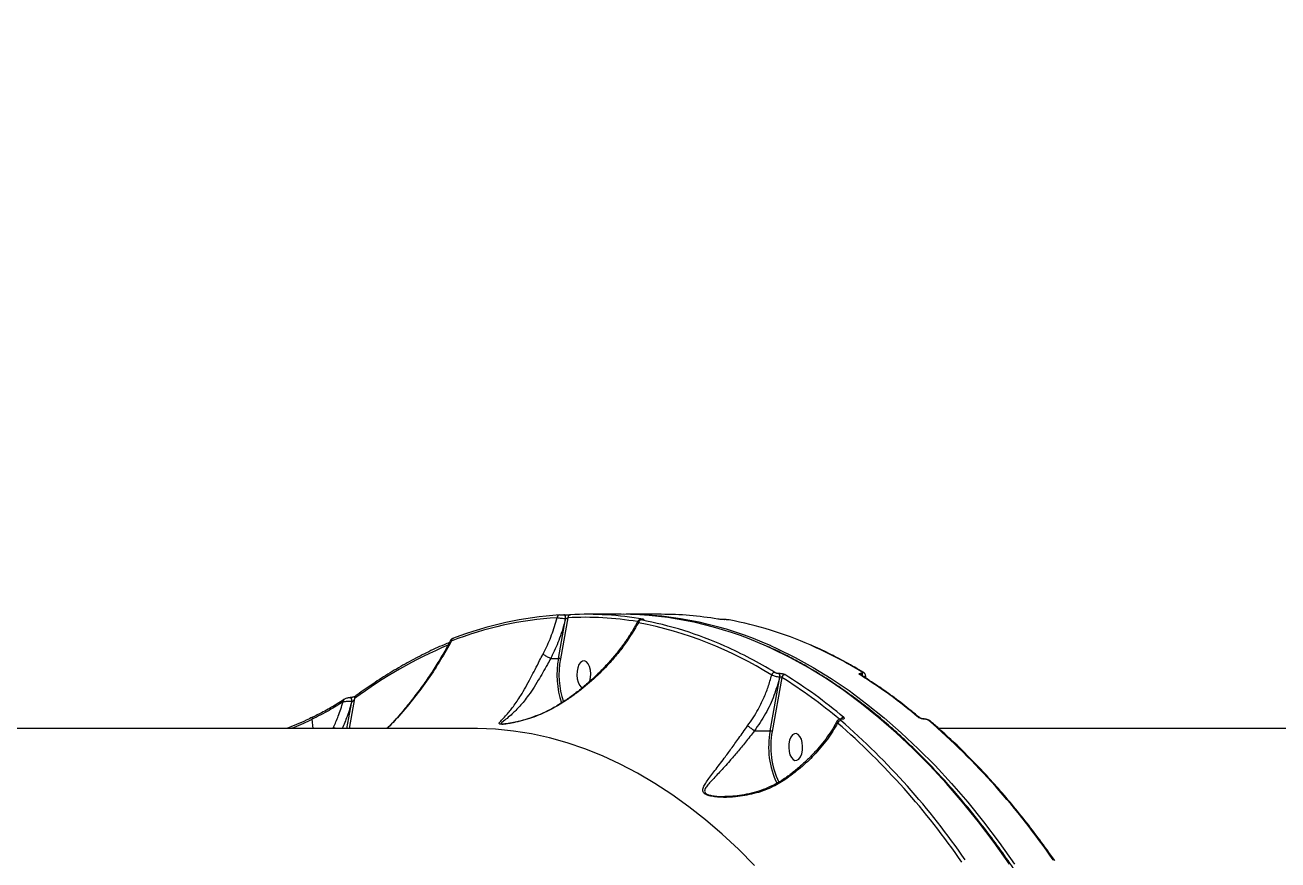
# Model space of a CAD drawing. Header units: millimetres. Extents: x -8327 to 9087, y -6583 to 5996.
# Drawn here: x 4711.9 to 5128.6, y 566.2 to 843.9 of the extents above; entities that cross this region are included whole.
import ezdxf

# ---------------------------------------------------------------- set-up
doc = ezdxf.new("R2010")
doc.units = ezdxf.units.MM
doc.layers.add('DIKOM_ОБЪЕКТ', color=7, linetype='Continuous')
doc.layers.add('DIKOM_РАЗМЕР_ОБЪЕКТА', color=7, linetype='Continuous')
doc.styles.add('style1', font='arial.ttf', dxfattribs={"width": 0.8})
doc.dimstyles.new('1-50', dxfattribs={"dimtxt": 300, "dimasz": 200, "dimexe": 100, "dimexo": 0, "dimgap": 100, "dimtad": 1, "dimtxsty": 'style1', "dimcen": 200, "dimclrd": 7, "dimclre": 7, "dimclrt": 7, "dimadec": 1, "dimazin": 2, "dimtfac": 1, "dimtmove": 0, "dimatfit": 2, "dimfxl": 0, "dimlwd": 25, "dimlwe": 18, "dimarcsym": 0})

# ---------------------------------------------------------------- blocks, each defined once
blk = doc.blocks.new('*D9')
at = {"layer": 'Defpoints', "color": 0, "transparency": 16777216}
for p in [(7087.37, 843.9), (-4957.59, 227.93), (7087.37, -4838.64)]:
    blk.add_point(p, dxfattribs=at)
at = {"layer": 'DIKOM_РАЗМЕР_ОБЪЕКТА', "color": 7, "lineweight": 18, "transparency": 16777216}
for p, q in [((7087.37, 843.9), (7087.37, -4938.64)), ((-4957.59, 227.93), (-4957.59, -4938.64))]:
    blk.add_line(p, q, dxfattribs=at)
at = {"layer": 'DIKOM_РАЗМЕР_ОБЪЕКТА', "color": 7, "lineweight": 25, "transparency": 16777216}
blk.add_line((-4757.59, -4838.64), (6887.37, -4838.64), dxfattribs=at)
at = {"layer": 'DIKOM_РАЗМЕР_ОБЪЕКТА', "color": 7, "transparency": 16777216}
for points in [[(-4757.59, -4805.31), (-4757.59, -4871.97), (-4957.59, -4838.64)], [(6887.37, -4805.31), (6887.37, -4871.97), (7087.37, -4838.64)]]:
    blk.add_solid(points, dxfattribs=at)
at = {"layer": 'DIKOM_РАЗМЕР_ОБЪЕКТА', "color": 7, "transparency": 16777216, "insert": (4098.94, -4585.47), "char_height": 300, "attachment_point": 5, "style": 'style1'}
blk.add_mtext('12040', dxfattribs=at)

msp = doc.modelspace()

# ---------------------------------------------------------------- linework, layer by layer
at = {"layer": 'DIKOM_ОБЪЕКТ', "color": 7, "linetype": 'Continuous', "lineweight": 15}
for p, q in [((4889.254, 633.281), (4891.661, 646.425)), ((4892.432, 646.803), (4889.926, 633.116)), ((4891.147, 647.76), (4891.133, 647.76)), ((4891.176, 647.76), (4891.147, 647.76)), ((4891.176, 647.76), (4891.161, 647.76)), ((4891.661, 646.425), (4891.633, 646.425)), ((4910.15, 647.928), (4898.578, 647.928)), ((4923.436, 647.928), (4911.864, 647.928)), ((4917.042, 646.17), (4916.954, 646.17)), ((4916.954, 646.17), (4917.001, 646.166)), ((4917.089, 646.166), (4917.001, 646.166)), ((4917.042, 646.17), (4917.089, 646.166)), ((4944.56, 646.17), (4944.472, 646.17)), ((4944.472, 646.17), (4944.519, 646.166)), ((4944.607, 646.166), (4944.519, 646.166)), ((4944.56, 646.17), (4944.607, 646.166)), ((4886.721, 633.281), (4886.715, 633.282)), ((4886.721, 633.281), (4889.254, 633.281)), ((4959.715, 609.158), (4962.941, 627.04)), ((4963.62, 626.915), (4960.387, 608.994)), ((4962.564, 628.324), (4962.611, 628.324)), ((4962.941, 627.04), (4962.894, 627.04)), ((4989.866, 627.762), (4989.868, 627.761)), ((4990.04, 628.324), (4990.087, 628.324)), ((4991.432, 626.741), (4991.488, 627.409)), ((4817.903, 619.559), (4817.923, 619.572)), ((4818.935, 609.928), (4820.595, 618.874)), ((4821.49, 619.916), (4819.638, 609.928)), ((4820.11, 620.213), (4820.036, 620.213)), ((4820.595, 618.874), (4820.52, 618.874)), ((4807.72, 609.928), (4807.348, 613.014)), ((4807.531, 613.699), (4807.543, 613.706)), ((4983.408, 613.122), (4983.339, 613.122)), ((4983.613, 613.039), (4983.545, 613.039)), ((5010.906, 613.122), (5010.837, 613.122)), ((5011.111, 613.039), (5011.043, 613.039)), ((4861.334, 609.928), (4599.226, 609.928)), ((4801.112, 610.813), (4798.976, 609.928)), ((4814.269, 609.928), (4814.485, 610.401)), ((4954.474, 609.158), (4959.715, 609.158)), ((5277.918, 609.928), (5015.809, 609.928))]:
    msp.add_line(p, q, dxfattribs=at)
at = {"layer": 'DIKOM_ОБЪЕКТ', "color": 7, "linetype": 'Continuous', "lineweight": 15, "flags": 128}
for points in [[(4891.633, 646.425), (4891.66, 646.661), (4891.657, 646.903), (4891.625, 647.137), (4891.564, 647.348), (4891.479, 647.525), (4891.375, 647.658), (4891.257, 647.737), (4891.147, 647.76)], [(4891.661, 646.425), (4891.688, 646.661), (4891.685, 646.903), (4891.653, 647.137), (4891.592, 647.348), (4891.507, 647.525), (4891.403, 647.658), (4891.285, 647.737), (4891.176, 647.76)], [(4854.174, 639.907), (4854.265, 639.934), (4854.423, 639.951)], [(5039.279, 564.887), (5034.189, 572.02), (5028.994, 578.864), (5023.699, 585.412), (5018.308, 591.659), (5012.826, 597.6), (5007.258, 603.229), (5001.608, 608.542), (4995.881, 613.535), (4990.082, 618.203), (4984.215, 622.542), (4978.286, 626.549), (4972.3, 630.22), (4966.261, 633.552), (4960.176, 636.543), (4958.475, 637.314)], [(4959.991, 637.402), (4961.89, 636.543), (4967.976, 633.552), (4974.014, 630.22), (4980.001, 626.549), (4985.93, 622.542), (4991.796, 618.203), (4997.595, 613.535), (5003.322, 608.542), (5008.973, 603.229), (5014.541, 597.6), (5020.022, 591.659), (5025.413, 585.412), (5030.708, 578.864), (5035.903, 572.02), (5040.993, 564.887)], [(4899.728, 625.678), (4899.973, 626.868), (4900.036, 628.143), (4899.911, 629.4), (4899.609, 630.539), (4899.154, 631.466), (4898.583, 632.106), (4897.941, 632.408), (4897.282, 632.347), (4896.659, 631.928), (4896.122, 631.185), (4895.714, 630.179), (4895.469, 628.989), (4895.406, 627.714), (4895.531, 626.457), (4895.833, 625.318), (4896.289, 624.391), (4896.86, 623.751), (4897.338, 623.49)], [(4820.52, 618.874), (4820.55, 619.153), (4820.538, 619.436), (4820.485, 619.702), (4820.396, 619.927), (4820.278, 620.096), (4820.14, 620.192), (4820.029, 620.213)], [(4820.595, 618.874), (4820.624, 619.153), (4820.613, 619.436), (4820.56, 619.702), (4820.471, 619.927), (4820.353, 620.096), (4820.215, 620.192), (4820.112, 620.213)], [(4954.465, 564.421), (4949.136, 569.78), (4943.725, 574.82), (4938.238, 579.537), (4932.679, 583.927), (4927.054, 587.986), (4921.368, 591.711), (4915.626, 595.096), (4909.834, 598.14), (4903.996, 600.84), (4898.118, 603.193), (4892.207, 605.196), (4886.266, 606.849), (4880.303, 608.149), (4874.322, 609.095), (4868.328, 609.687), (4862.329, 609.924), (4861.334, 609.928)], [(4970.19, 601.556), (4970.435, 602.745), (4970.497, 604.02), (4970.373, 605.277), (4970.07, 606.416), (4969.615, 607.343), (4969.044, 607.983), (4968.403, 608.285), (4967.744, 608.224), (4967.121, 607.805), (4966.583, 607.062), (4966.175, 606.056), (4965.93, 604.866), (4965.867, 603.591), (4965.992, 602.334), (4966.295, 601.195), (4966.75, 600.268), (4967.321, 599.628), (4967.962, 599.326), (4968.621, 599.387), (4969.245, 599.806), (4969.782, 600.549), (4970.19, 601.556)]]:
    msp.add_lwpolyline(points, dxfattribs=at)
at = {"layer": 'DIKOM_ОБЪЕКТ', "color": 7, "linetype": 'Continuous', "lineweight": 15}
for centre, radius, start, end in [((4896.293, 529.373), 117.664, 93.62991, 111.24311), ((4897.149, 530.046), 117.918, 93.62951, 111.24359), ((4889.75, 646.823), 0.907, 94.19442, 181.39193), ((4893.351, 646.882), 0.923, 94.66737, 184.95431), ((4897.716, 535.11), 111.818, 80.80337, 92.7084), ((4898.572, 535.787), 112.14, 80.32376, 92.70689), ((4909.561, 529.937), 117.992, 65.50885, 89.71408), ((4911.243, 529.757), 118.169, 65.63628, 90.11432), ((4916.865, 645.081), 0.978, 94.52249, 176.91658), ((4893.983, 524.263), 123.909, 65.84999, 79.39455), ((4917.441, 645.493), 0.839, 91.36719, 127.05245), ((4923.41, 535.618), 112.31, 80.32787, 89.98635), ((4923.414, 524.899), 123.25, 66.26737, 79.4243), ((4891.157, 516.933), 130.564, 58.06988, 79.08135), ((4910.815, 499.516), 149.916, 112.89664, 126.57167), ((4854.495, 639.132), 0.839, 112.4976, 186.16644), ((4915.614, 506.488), 143.244, 58.50177, 66.37524), ((4886.317, 506.407), 143.339, 58.50136, 65.97393), ((4918.563, 627.965), 29.788, 169.72024, 198.62983), ((4917.808, 627.922), 28.362, 169.44651, 198.7128), ((4961.289, 627.53), 1.099, 94.22037, 168.8744), ((4961.601, 627.391), 1.34, 344.79703, 44.08885), ((4961.649, 627.392), 1.339, 344.76334, 44.10258), ((4964.719, 626.761), 1.109, 94.35151, 172.02042), ((4872.106, 480.679), 172.51, 50.11049, 57.96179), ((4872.792, 481.118), 173.119, 49.96419, 57.95964), ((4897.664, 481.138), 173.095, 49.96363, 57.96019), ((4989.5, 627.173), 0.694, 58.35167, 90.58112), ((4989.285, 627.5), 1.117, 355.66331, 47.48232), ((4989.324, 627.493), 1.128, 354.51954, 47.4012), ((4990.461, 627.93), 0.696, 58.81092, 90.5214), ((4818.365, 618.979), 0.741, 128.54619, 191.64716), ((4822.248, 620.113), 0.783, 128.88191, 194.60675), ((4807.942, 613.223), 0.629, 130.73233, 199.38002), ((4983.266, 611.464), 1.166, 93.75777, 164.34635), ((4822.324, 427.473), 245.276, 34.45514, 49.01535), ((4984.212, 612.546), 1.121, 92.98995, 149.18278), ((4983.332, 612.807), 0.315, 47.37337, 87.92591), ((4983.4, 612.807), 0.315, 47.35979, 88.70621), ((5009.025, 612.996), 0.67, 49.94949, 91.13667), ((5010.83, 612.808), 0.314, 47.35496, 88.84866), ((5010.898, 612.807), 0.315, 47.38876, 88.10009), ((4851.57, 427.473), 245.276, 34.45514, 49.01535), ((5012.45, 611.96), 0.668, 50.21063, 91.2203), ((4986.864, 603.804), 27.671, 168.84278, 205.95998), ((4986.723, 603.804), 26.842, 168.84978, 205.91281), ((4821.632, 427.031), 244.736, 34.4552, 49.01533), ((5053.856, 565.641), 0.6, 37.78965, 93.72609)]:
    msp.add_arc(centre, radius, start, end, dxfattribs=at)
for points, knots in [([(4884.137, 634.683), (4884.31, 635.015), (4885.396, 637.093), (4887.188, 641.104), (4888.285, 644.877), (4888.844, 646.801)], [0, 0, 0, 0, 0.0849919, 0.5334672, 1, 1, 1, 1]), ([(4891.633, 646.425), (4891.039, 644.258), (4889.912, 640.148), (4888.011, 635.802), (4886.897, 633.625), (4886.721, 633.281)], [0, 0, 0, 0, 0.4843406, 0.9185263, 1, 1, 1, 1]), ([(4891.633, 646.425), (4891.544, 646.429), (4891.251, 646.44), (4890.669, 646.486), (4889.945, 646.574), (4889.278, 646.686), (4888.988, 646.762), (4888.844, 646.801)], [0, 0, 0, 0, 0.0942818, 0.3122704, 0.5411618, 0.771407, 1, 1, 1, 1]), ([(4889.684, 647.727), (4889.762, 647.731), (4889.918, 647.739), (4890.265, 647.749), (4890.639, 647.756), (4890.939, 647.759), (4891.088, 647.76), (4891.133, 647.76)], [0, 0, 0, 0, 0.2335915, 0.4673685, 0.6955667, 0.9087177, 1, 1, 1, 1]), ([(4891.161, 647.76), (4891.228, 647.76), (4891.445, 647.76), (4891.88, 647.765), (4892.426, 647.775), (4892.934, 647.788), (4893.162, 647.798), (4893.276, 647.802)], [0, 0, 0, 0, 0.0930998, 0.3039028, 0.5301969, 0.765178, 1, 1, 1, 1]), ([(4892.432, 646.803), (4892.387, 646.758), (4892.298, 646.672), (4892.115, 646.557), (4891.936, 646.476), (4891.805, 646.441), (4891.722, 646.427), (4891.683, 646.426), (4891.661, 646.425)], [0, 0, 0, 0, 0.2685392, 0.5229588, 0.7425485, 0.8690026, 0.9242928, 1, 1, 1, 1]), ([(4916.957, 646.17), (4916.942, 646.17), (4916.796, 646.172), (4916.601, 646.162), (4916.372, 646.135), (4916.128, 646.057), (4915.9, 645.916), (4915.727, 645.754), (4915.677, 645.623), (4915.665, 645.593)], [0, 0, 0, 0, 0.0278178, 0.2711329, 0.4682767, 0.6030851, 0.7573169, 0.9431663, 1, 1, 1, 1]), ([(4917.001, 646.166), (4916.925, 646.165), (4916.773, 646.163), (4916.634, 646.149), (4916.571, 646.129), (4916.599, 646.099), (4916.696, 646.073), (4916.776, 646.058), (4916.788, 646.056)], [0, 0, 0, 0, 0.1673869, 0.3344621, 0.5091824, 0.7130711, 0.9577523, 1, 1, 1, 1]), ([(4917.429, 646.184), (4917.429, 646.184), (4917.439, 646.186), (4917.4, 646.181), (4917.31, 646.175), (4917.15, 646.169), (4916.998, 646.171), (4916.939, 646.172)], [0, 0, 0, 0, 0.0030238, 0.1908248, 0.4378834, 0.7828578, 1, 1, 1, 1]), ([(4917.421, 646.332), (4917.438, 646.329), (4917.565, 646.307), (4917.716, 646.269), (4917.757, 646.224), (4917.654, 646.192), (4917.439, 646.17), (4917.206, 646.167), (4917.089, 646.166)], [0, 0, 0, 0, 0.0392208, 0.2872101, 0.4951823, 0.6709639, 0.8352273, 1, 1, 1, 1]), ([(4944.519, 646.166), (4944.457, 646.166), (4944.243, 646.167), (4943.819, 646.183), (4943.272, 646.217), (4942.707, 646.269), (4942.43, 646.31), (4942.279, 646.332)], [0, 0, 0, 0, 0.07959882, 0.27564731, 0.47074839, 0.71052488, 1, 1, 1, 1]), ([(4946.034, 646.056), (4945.933, 646.072), (4945.754, 646.1), (4945.392, 646.134), (4945.051, 646.156), (4944.785, 646.165), (4944.648, 646.166), (4944.607, 646.166)], [0, 0, 0, 0, 0.3025221, 0.5346924, 0.7254079, 0.9171099, 1, 1, 1, 1]), ([(4915.662, 645.596), (4915.575, 645.421), (4914.955, 644.165), (4913.547, 641.831), (4911.43, 638.61), (4909.039, 635.421), (4906.419, 632.282), (4903.598, 629.247), (4900.618, 626.363), (4897.536, 623.673), (4894.373, 621.205), (4891.448, 619.133), (4889.53, 617.97), (4888.731, 617.485)], [0, 0, 0, 0, 0.0168052, 0.1206193, 0.2249349, 0.3297328, 0.4349782, 0.5404508, 0.6430319, 0.7429616, 0.8397611, 0.9332301, 1, 1, 1, 1]), ([(4915.888, 645.133), (4914.541, 642.844), (4912.503, 639.383), (4909.029, 634.875), (4905.592, 630.883), (4901.103, 626.398), (4896.288, 622.416), (4892.117, 619.439), (4889.894, 618.07), (4888.782, 617.386)], [0, 0, 0, 0, 0.2227139, 0.3367321, 0.4507458, 0.6310005, 0.8132754, 0.9066457, 1, 1, 1, 1]), ([(4915.888, 645.133), (4915.87, 645.148), (4915.745, 645.251), (4915.608, 645.421), (4915.645, 645.542), (4915.661, 645.596)], [0, 0, 0, 0, 0.087785, 0.6019024, 1, 1, 1, 1]), ([(4853.006, 638.552), (4852.415, 638.307), (4849.882, 637.258), (4845.435, 635.187), (4839.682, 632.219), (4833.975, 628.937), (4828.416, 625.417), (4824.353, 622.615), (4822.175, 621.028), (4821.756, 620.722)], [0, 0, 0, 0, 0.055628, 0.2380814, 0.4205767, 0.6031253, 0.7857231, 0.9588044, 1, 1, 1, 1]), ([(4853.661, 639.042), (4852.504, 636.941), (4850.189, 632.741), (4846.055, 626.451), (4841.421, 620.209), (4836.878, 614.64), (4833.605, 611.297), (4832.265, 609.928)], [0, 0, 0, 0, 0.2104833, 0.4209732, 0.6359989, 0.8510034, 1, 1, 1, 1]), ([(4853.356, 639.234), (4853.032, 638.593), (4851.981, 636.509), (4849.913, 632.96), (4847.155, 628.571), (4844.083, 624.123), (4840.869, 619.818), (4837.458, 615.627), (4834.643, 612.373), (4832.81, 610.482), (4832.273, 609.928)], [0, 0, 0, 0, 0.0637987, 0.207434, 0.3543203, 0.5044114, 0.6577045, 0.7946527, 0.9398171, 1, 1, 1, 1]), ([(4853.661, 639.042), (4853.528, 639.086), (4853.305, 639.16), (4853.336, 639.215), (4853.349, 639.237)], [0, 0, 0, 0, 0.5933803, 1, 1, 1, 1]), ([(4854.182, 639.892), (4854.077, 639.857), (4853.877, 639.79), (4853.63, 639.625), (4853.416, 639.434), (4853.35, 639.284), (4853.331, 639.241)], [0, 0, 0, 0, 0.3370259, 0.6423404, 0.8968707, 1, 1, 1, 1]), ([(4990.821, 628.526), (4989.822, 629.126), (4986.927, 630.866), (4982.098, 633.501), (4977.254, 635.934), (4974.308, 637.197), (4973.3, 637.629)], [0, 0, 0, 0, 0.1730533, 0.501295, 0.8294798, 1, 1, 1, 1]), ([(4888.782, 617.386), (4886.972, 616.416), (4883.304, 614.451), (4878.313, 612.806), (4874.75, 611.95), (4872.716, 611.581), (4871.307, 611.391), (4870.224, 611.333), (4869.568, 611.444), (4869.553, 611.683), (4869.82, 612.162), (4870.605, 612.965), (4872.213, 614.665), (4874.287, 617.19), (4876.439, 620.363), (4878.403, 623.684), (4879.995, 626.615), (4881.545, 629.617), (4882.889, 632.276), (4883.768, 633.972), (4884.137, 634.683)], [0, 0, 0, 0, 0.0952096, 0.192955, 0.2447985, 0.2710693, 0.2981694, 0.3242881, 0.350387, 0.3910745, 0.4019404, 0.4719618, 0.5438084, 0.6393955, 0.7378513, 0.7988535, 0.8613646, 0.911374, 0.962837, 1, 1, 1, 1]), ([(4884.137, 634.683), (4884.149, 634.675), (4884.242, 634.607), (4884.493, 634.442), (4884.981, 634.155), (4885.567, 633.837), (4886.18, 633.527), (4886.536, 633.364), (4886.715, 633.282)], [0, 0, 0, 0, 0.0259485, 0.2095774, 0.4071903, 0.604783, 0.8023582, 1, 1, 1, 1]), ([(5126.95, 228.93), (5126.943, 230.95), (5126.923, 236.81), (5126.765, 246.505), (5126.423, 258.003), (5125.916, 269.48), (5125.247, 280.925), (5124.417, 292.33), (5123.427, 303.687), (5122.275, 314.986), (5120.965, 326.221), (5119.496, 337.382), (5117.869, 348.46), (5116.087, 359.448), (5114.15, 370.337), (5112.06, 381.119), (5109.818, 391.787), (5107.426, 402.331), (5104.886, 412.744), (5102.199, 423.018), (5099.368, 433.146), (5096.394, 443.12), (5093.281, 452.932), (5090.029, 462.575), (5086.642, 472.042), (5083.123, 481.325), (5079.473, 490.418), (5075.695, 499.314), (5071.793, 508.007), (5067.769, 516.488), (5063.626, 524.753), (5059.367, 532.796), (5054.996, 540.609), (5050.515, 548.187), (5045.928, 555.524), (5041.238, 562.615), (5036.449, 569.455), (5031.565, 576.037), (5026.588, 582.358), (5021.523, 588.413), (5016.374, 594.196), (5011.144, 599.703), (5005.837, 604.93), (5000.457, 609.874), (4995.009, 614.529), (4989.496, 618.894), (4983.923, 622.963), (4978.294, 626.734), (4972.614, 630.209), (4966.885, 633.361), (4962.266, 635.7), (4959.545, 636.877), (4958.763, 637.215)], [0, 0, 0, 0, 0.010755, 0.031188, 0.0516215, 0.072055, 0.0924886, 0.1129222, 0.1333561, 0.15379, 0.1742241, 0.1946586, 0.2150931, 0.2355279, 0.2559631, 0.2763985, 0.2968344, 0.3172704, 0.337707, 0.358144, 0.3785814, 0.3990193, 0.4194576, 0.4398964, 0.460336, 0.4807759, 0.5012165, 0.5216576, 0.5420995, 0.5625418, 0.5829848, 0.6034283, 0.6238724, 0.644317, 0.6647621, 0.6852074, 0.705653, 0.7260987, 0.7465444, 0.7669897, 0.7874344, 0.807878, 0.8283206, 0.8487614, 0.8692003, 0.8896364, 0.9100692, 0.9304985, 0.9509233, 0.9713432, 0.9917581, 1, 1, 1, 1]), ([(4886.715, 633.282), (4886.715, 633.282), (4886.34, 632.626), (4885.474, 631.024), (4884.086, 628.547), (4882.462, 625.743), (4880.732, 622.995), (4878.575, 619.9), (4876.107, 616.921), (4873.729, 614.561), (4871.718, 612.953), (4870.738, 612.195), (4870.271, 611.737), (4870.207, 611.528), (4870.487, 611.412), (4870.851, 611.433), (4870.89, 611.436)], [0, 0, 0, 0, 0.000034, 0.0533977, 0.1277332, 0.2021483, 0.294123, 0.3862185, 0.5316558, 0.6773058, 0.7825133, 0.8873225, 0.9029874, 0.9602936, 0.9957531, 1, 1, 1, 1]), ([(4889.926, 633.116), (4889.919, 633.121), (4889.9, 633.133), (4889.843, 633.163), (4889.736, 633.205), (4889.577, 633.247), (4889.407, 633.276), (4889.305, 633.279), (4889.254, 633.281)], [0, 0, 0, 0, 0.053669, 0.1413774, 0.3560057, 0.5706009, 0.7852355, 1, 1, 1, 1]), ([(4952.195, 610.809), (4953.421, 612.606), (4955.416, 615.533), (4957.568, 619.933), (4959.113, 623.763), (4959.84, 626.399), (4960.211, 627.742)], [0, 0, 0, 0, 0.3422207, 0.5572692, 0.7746066, 1, 1, 1, 1]), ([(4962.894, 627.04), (4962.307, 624.995), (4961.116, 620.855), (4958.281, 614.786), (4955.751, 611.046), (4954.474, 609.158)], [0, 0, 0, 0, 0.3257273, 0.659677, 1, 1, 1, 1]), ([(4962.894, 627.04), (4962.763, 627.048), (4962.433, 627.068), (4961.835, 627.164), (4961.181, 627.325), (4960.596, 627.526), (4960.339, 627.67), (4960.211, 627.742)], [0, 0, 0, 0, 0.14242854, 0.35729219, 0.57172478, 0.78580521, 1, 1, 1, 1]), ([(4961.208, 628.626), (4961.273, 628.592), (4961.403, 628.525), (4961.699, 628.434), (4962.029, 628.365), (4962.331, 628.329), (4962.497, 628.325), (4962.564, 628.324)], [0, 0, 0, 0, 0.2143282, 0.4284605, 0.6428781, 0.8577712, 1, 1, 1, 1]), ([(4962.611, 628.324), (4962.709, 628.321), (4962.957, 628.316), (4963.407, 628.261), (4963.9, 628.158), (4964.343, 628.021), (4964.538, 627.918), (4964.635, 627.867)], [0, 0, 0, 0, 0.140766, 0.3552354, 0.5699917, 0.7849228, 1, 1, 1, 1]), ([(4963.62, 626.915), (4963.587, 626.929), (4963.522, 626.957), (4963.373, 626.995), (4963.207, 627.023), (4963.057, 627.037), (4962.974, 627.039), (4962.941, 627.04)], [0, 0, 0, 0, 0.215056, 0.4300153, 0.6448521, 0.8591518, 1, 1, 1, 1]), ([(4989.493, 627.867), (4989.424, 627.918), (4989.287, 628.021), (4989.287, 628.158), (4989.446, 628.261), (4989.719, 628.316), (4989.949, 628.321), (4990.04, 628.324)], [0, 0, 0, 0, 0.2150183, 0.4299235, 0.6446793, 0.8592731, 1, 1, 1, 1]), ([(5009.449, 613.514), (5008.488, 614.309), (5005.701, 616.612), (5001.039, 620.196), (4995.475, 624.176), (4991.726, 626.573), (4989.864, 627.763)], [0, 0, 0, 0, 0.14988804, 0.4344465, 0.71897207, 1, 1, 1, 1]), ([(4990.087, 628.324), (4990.149, 628.325), (4990.303, 628.329), (4990.486, 628.365), (4990.592, 628.434), (4990.593, 628.525), (4990.501, 628.592), (4990.455, 628.626)], [0, 0, 0, 0, 0.1422028, 0.3570526, 0.5715231, 0.785637, 1, 1, 1, 1]), ([(4991.404, 627.404), (4991.416, 627.498), (4991.442, 627.71), (4991.328, 628.016), (4991.142, 628.28), (4990.966, 628.439), (4990.851, 628.502), (4990.818, 628.52)], [0, 0, 0, 0, 0.1990325, 0.4515354, 0.680401, 0.9105014, 1, 1, 1, 1]), ([(4991.398, 627.415), (4991.403, 627.387), (4991.419, 627.292), (4991.247, 627.173), (4990.993, 627.12), (4990.886, 627.097)], [0, 0, 0, 0, 0.1964816, 0.6593804, 1, 1, 1, 1]), ([(4817.639, 618.83), (4816.164, 617.88), (4813.175, 615.957), (4809.307, 614.003), (4807.348, 613.014)], [0, 0, 0, 0, 0.4937624, 1, 1, 1, 1]), ([(4817.907, 619.553), (4817.907, 619.552), (4817.217, 619.073), (4815.687, 618.118), (4813.92, 617.047), (4812.833, 616.46), (4812.653, 616.362)], [0, 0, 0, 0, 0.0004715, 0.4546725, 0.9097265, 1, 1, 1, 1]), ([(4814.485, 610.401), (4815.031, 611.607), (4816.281, 614.369), (4817.15, 617.222), (4817.639, 618.83)], [0, 0, 0, 0, 0.4365633, 1, 1, 1, 1]), ([(4820.52, 618.874), (4820.064, 617.238), (4819.219, 614.209), (4817.928, 611.277), (4817.335, 609.928)], [0, 0, 0, 0, 0.5400387, 1, 1, 1, 1]), ([(4820.52, 618.874), (4820.326, 618.881), (4819.939, 618.894), (4819.271, 618.895), (4818.612, 618.885), (4818.036, 618.863), (4817.764, 618.84), (4817.639, 618.83)], [0, 0, 0, 0, 0.1950618, 0.3898735, 0.5933915, 0.8139856, 1, 1, 1, 1]), ([(4819.33, 620.127), (4819.181, 620.093), (4818.82, 620.011), (4818.332, 619.824), (4818.061, 619.641), (4817.934, 619.556)], [0, 0, 0, 0, 0.274797, 0.6627843, 1, 1, 1, 1]), ([(4820.029, 620.205), (4819.839, 620.202), (4819.605, 620.199), (4819.373, 620.138), (4819.33, 620.127)], [0, 0, 0, 0, 0.8133233, 1, 1, 1, 1]), ([(4820.594, 620.272), (4820.571, 620.267), (4820.47, 620.243), (4820.308, 620.223), (4820.163, 620.212), (4820.12, 620.214), (4820.114, 620.214)], [0, 0, 0, 0, 0.13202, 0.5878489, 0.9381875, 1, 1, 1, 1]), ([(4821.751, 620.719), (4821.748, 620.717), (4821.729, 620.701), (4821.565, 620.598), (4821.273, 620.466), (4820.912, 620.34), (4820.677, 620.29), (4820.594, 620.272)], [0, 0, 0, 0, 0.03019831, 0.26095963, 0.57407855, 0.84796124, 1, 1, 1, 1]), ([(4821.49, 619.916), (4821.438, 619.808), (4821.327, 619.581), (4821.124, 619.278), (4820.92, 619.047), (4820.765, 618.929), (4820.662, 618.881), (4820.617, 618.877), (4820.595, 618.874)], [0, 0, 0, 0, 0.2759438, 0.5812191, 0.7839792, 0.9044893, 0.9530186, 1, 1, 1, 1]), ([(4888.734, 617.479), (4888.649, 617.423), (4887.668, 616.782), (4885.623, 615.747), (4882.592, 614.377), (4879.654, 613.32), (4877.067, 612.556), (4875.168, 612.085), (4874.142, 611.886), (4873.758, 611.812)], [0, 0, 0, 0, 0.0186352, 0.2148779, 0.4189802, 0.630807, 0.79138, 0.9218659, 1, 1, 1, 1]), ([(4888.782, 617.386), (4888.771, 617.406), (4888.738, 617.465), (4888.736, 617.474), (4888.734, 617.48)], [0, 0, 0, 0, 0.3317777, 1, 1, 1, 1]), ([(4807.348, 613.014), (4805.439, 612.092), (4803.246, 611.033), (4800.738, 610.055), (4800.413, 609.928)], [0, 0, 0, 0, 0.8704235, 1, 1, 1, 1]), ([(4807.526, 613.708), (4806.813, 613.363), (4805.104, 612.537), (4802.945, 611.567), (4801.469, 610.96), (4801.112, 610.813)], [0, 0, 0, 0, 0.3520162, 0.843136, 1, 1, 1, 1]), ([(4812.653, 616.362), (4811.938, 615.97), (4810.332, 615.089), (4808.599, 614.198), (4807.554, 613.709), (4807.544, 613.705)], [0, 0, 0, 0, 0.4429014, 0.9946583, 1, 1, 1, 1]), ([(4983.343, 613.117), (4983.303, 613.118), (4983.049, 613.127), (4982.656, 613.044), (4982.206, 612.794), (4982.055, 612.54), (4981.998, 612.444)], [0, 0, 0, 0, 0.07336163, 0.46709723, 0.79776292, 1, 1, 1, 1]), ([(4983.545, 613.039), (4983.458, 613.035), (4983.284, 613.026), (4983.116, 612.96), (4983.044, 612.862), (4983.069, 612.746), (4983.153, 612.664), (4983.19, 612.628)], [0, 0, 0, 0, 0.2039065, 0.408036, 0.6135004, 0.8264937, 1, 1, 1, 1]), ([(4983.58, 613.134), (4983.581, 613.135), (4983.586, 613.136), (4983.527, 613.125), (4983.447, 613.123), (4983.408, 613.122)], [0, 0, 0, 0, 0.1809687, 0.5971294, 1, 1, 1, 1]), ([(4984.154, 613.665), (4984.211, 613.61), (4984.339, 613.486), (4984.377, 613.309), (4984.264, 613.159), (4984.009, 613.058), (4983.745, 613.045), (4983.613, 613.039)], [0, 0, 0, 0, 0.1741619, 0.3895543, 0.5957594, 0.7978599, 1, 1, 1, 1]), ([(5011.043, 613.039), (5010.966, 613.041), (5010.739, 613.046), (5010.304, 613.112), (5009.788, 613.253), (5009.318, 613.447), (5009.114, 613.593), (5009.012, 613.665)], [0, 0, 0, 0, 0.1083144, 0.3203933, 0.5430636, 0.7715755, 1, 1, 1, 1]), ([(5010.836, 613.122), (5010.834, 613.122), (5010.78, 613.12), (5010.616, 613.131), (5010.346, 613.17), (5010.033, 613.247), (5009.749, 613.348), (5009.557, 613.44), (5009.463, 613.503), (5009.458, 613.508), (5009.456, 613.509)], [0, 0, 0, 0, 0.0069706, 0.1392055, 0.2904259, 0.464525, 0.6510179, 0.8099863, 0.9382593, 1, 1, 1, 1]), ([(5012.869, 612.463), (5012.833, 612.498), (5012.657, 612.671), (5012.246, 612.862), (5011.621, 613.055), (5011.151, 613.139), (5010.927, 613.118), (5010.908, 613.116)], [0, 0, 0, 0, 0.0786582, 0.3779001, 0.6638274, 0.9705281, 1, 1, 1, 1]), ([(5012.436, 612.628), (5012.37, 612.676), (5012.236, 612.773), (5011.93, 612.9), (5011.595, 612.992), (5011.312, 613.034), (5011.163, 613.038), (5011.111, 613.039)], [0, 0, 0, 0, 0.22881428, 0.45782924, 0.67854223, 0.8883377, 1, 1, 1, 1]), ([(4815.296, 609.928), (4815.281, 609.936), (4815.07, 610.041), (4814.799, 610.2), (4814.574, 610.34), (4814.497, 610.393), (4814.485, 610.401)], [0, 0, 0, 0, 0.0431113, 0.6006458, 0.9379893, 1, 1, 1, 1]), ([(4873.758, 611.812), (4873.652, 611.79), (4873.131, 611.683), (4872.325, 611.563), (4871.499, 611.461), (4871.005, 611.43), (4870.911, 611.431), (4870.89, 611.432)], [0, 0, 0, 0, 0.0873825, 0.4314218, 0.7138034, 0.9385446, 1, 1, 1, 1]), ([(4964.602, 592.896), (4963.113, 591.99), (4959.87, 590.017), (4954.264, 588.149), (4948.899, 587.194), (4944.827, 587.007), (4942.178, 587.121), (4940.289, 587.362), (4938.669, 587.787), (4937.837, 588.272), (4937.287, 588.915), (4937.189, 589.793), (4937.776, 591.083), (4939.09, 593.062), (4941.294, 595.906), (4944.05, 599.54), (4946.753, 603.232), (4949.335, 606.849), (4951.217, 609.454), (4952.195, 610.809)], [0, 0, 0, 0, 0.0790183, 0.1721809, 0.2680572, 0.3287287, 0.3610577, 0.3938981, 0.4223312, 0.4513202, 0.4599436, 0.4989923, 0.5446053, 0.5914356, 0.687619, 0.7865806, 0.8546772, 0.9244454, 1, 1, 1, 1]), ([(4954.469, 609.16), (4954.468, 609.159), (4953.5, 607.853), (4951.514, 605.481), (4948.796, 602.102), (4945.895, 598.719), (4942.826, 595.338), (4940.314, 592.737), (4938.705, 590.897), (4937.916, 589.735), (4937.857, 588.916), (4938.271, 588.384), (4938.665, 588.13), (4939.457, 587.813), (4940.639, 587.531), (4942.476, 587.356), (4943.841, 587.269), (4944.559, 587.309), (4944.594, 587.311)], [0, 0, 0, 0, 0.0000465, 0.1133013, 0.2166015, 0.3224088, 0.4686039, 0.6185439, 0.6864064, 0.7554096, 0.8104388, 0.822291, 0.8529333, 0.862112, 0.9020772, 0.9492737, 0.9975912, 1, 1, 1, 1]), ([(4954.469, 609.16), (4954.313, 609.278), (4954.002, 609.514), (4953.449, 609.922), (4952.909, 610.313), (4952.509, 610.594), (4952.292, 610.744), (4952.215, 610.796), (4952.195, 610.809)], [0, 0, 0, 0, 0.2126862, 0.42539406, 0.63809915, 0.85082162, 0.96193229, 1, 1, 1, 1]), ([(4954.474, 609.158), (4954.473, 609.158), (4954.471, 609.158), (4954.469, 609.159), (4954.469, 609.16)], [0, 0, 0, 0, 0.61386774, 1, 1, 1, 1]), ([(4960.387, 608.994), (4960.378, 609), (4960.359, 609.012), (4960.301, 609.042), (4960.198, 609.083), (4960.038, 609.124), (4959.868, 609.153), (4959.766, 609.156), (4959.715, 609.158)], [0, 0, 0, 0, 0.0701899, 0.1414327, 0.35598, 0.5708644, 0.7855207, 1, 1, 1, 1]), ([(4981.958, 612.449), (4981.751, 612.046), (4981.072, 610.721), (4979.646, 608.486), (4977.702, 605.768), (4975.508, 603.106), (4973.111, 600.533), (4970.528, 598.068), (4967.772, 595.75), (4965.735, 594.158), (4964.586, 593.392), (4964.449, 593.301)], [0, 0, 0, 0, 0.058075, 0.1906309, 0.3234497, 0.4565303, 0.5895497, 0.7209857, 0.8519114, 0.9823768, 1, 1, 1, 1]), ([(4982.144, 611.779), (4981.068, 609.973), (4978.887, 606.308), (4974.588, 601.289), (4969.825, 596.727), (4966.356, 594.183), (4964.602, 592.896)], [0, 0, 0, 0, 0.26256814, 0.53266574, 0.76365104, 1, 1, 1, 1]), ([(4982.144, 611.779), (4982.082, 611.871), (4981.944, 612.079), (4981.9, 612.308), (4981.98, 612.406), (4981.997, 612.427)], [0, 0, 0, 0, 0.3888556, 0.8707224, 1, 1, 1, 1]), ([(5054.331, 566.008), (5053.489, 567.201), (5051.045, 570.66), (5046.926, 576.189), (5041.949, 582.506), (5036.881, 588.554), (5031.73, 594.33), (5026.498, 599.832), (5021.189, 605.049), (5016.64, 609.234), (5013.852, 611.635), (5012.877, 612.473)], [0, 0, 0, 0, 0.0652724, 0.1892967, 0.3133235, 0.4373493, 0.5613707, 0.6853862, 0.8093934, 0.9333913, 1, 1, 1, 1]), ([(4964.437, 593.315), (4963.892, 592.939), (4962.546, 592.009), (4960.186, 590.783), (4957.366, 589.586), (4954.301, 588.613), (4951.155, 587.893), (4948.089, 587.467), (4945.919, 587.299), (4944.792, 587.317), (4944.592, 587.32)], [0, 0, 0, 0, 0.0934183, 0.2307131, 0.3758416, 0.5279222, 0.6875542, 0.834425, 0.9706795, 1, 1, 1, 1]), ([(4964.602, 592.896), (4964.581, 592.936), (4964.519, 593.053), (4964.444, 593.222), (4964.456, 593.26), (4964.463, 593.281)], [0, 0, 0, 0, 0.18404903, 0.53453696, 1, 1, 1, 1])]:
    msp.add_open_spline(points, degree=3, knots=knots, dxfattribs=at)

# ---------------------------------------------------------------- dimensions: what is measured, and where the dimension line sits
at = {"layer": 'DIKOM_РАЗМЕР_ОБЪЕКТА'}
dim = msp.add_linear_dim(base=(7087.366, -4838.641), p1=(-4957.594, 227.929), p2=(7087.366, 843.902), text='12040', dimstyle='1-50', dxfattribs=at)
dim.commit()
dim.dimension.update_dxf_attribs({"geometry": '*D9', "text_midpoint": (4098.945, -4838.641), "dimtype": 160})

doc.saveas('drawing.dxf')
